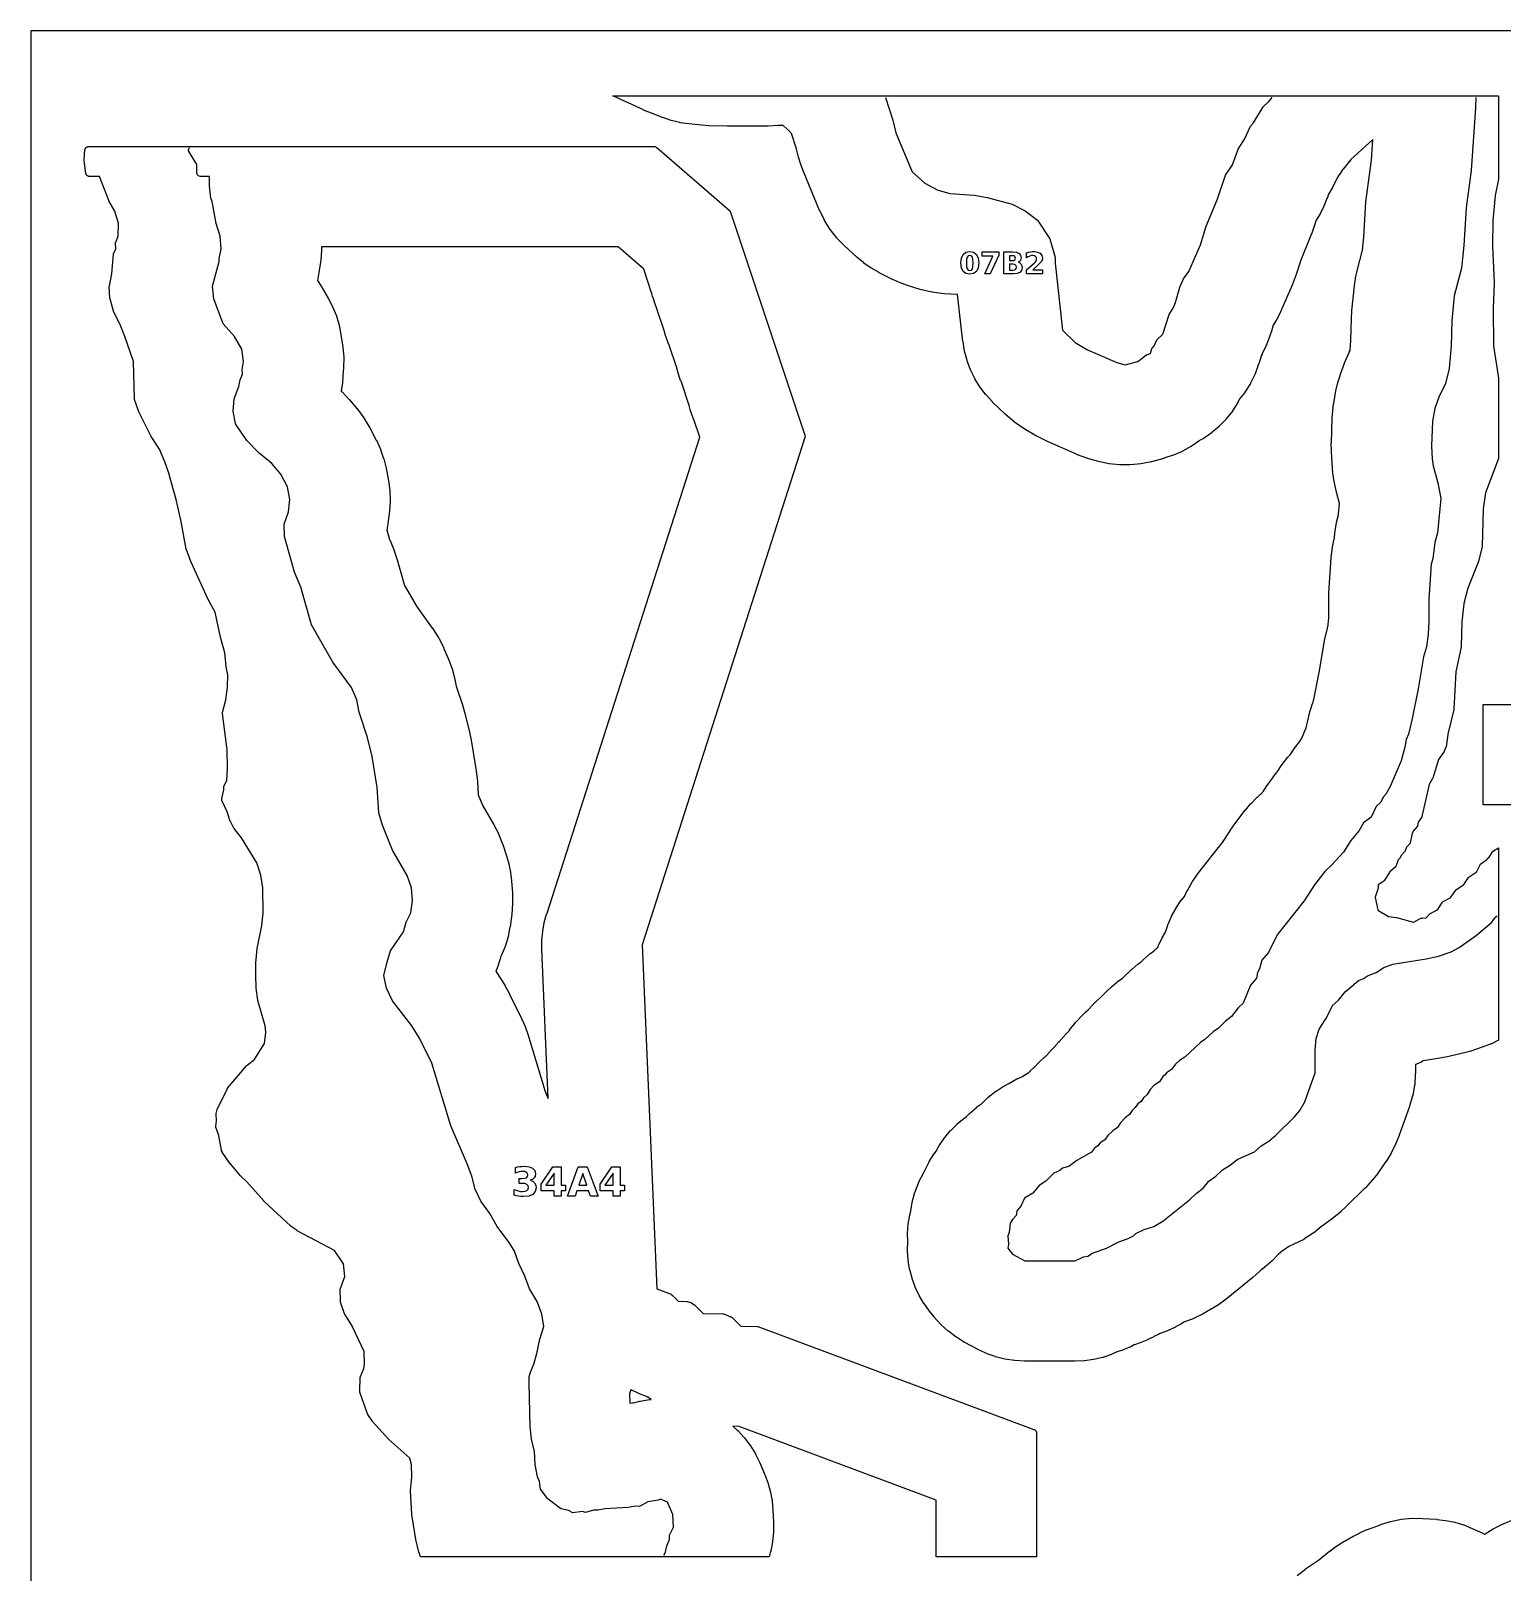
# Model space of a CAD drawing. Header units: millimetres. Extents: x 0 to 841, y 0 to 594.
# Drawn here: x 0 to 293.4, y 286.5 to 594 of the extents above; entities that cross this region are included whole.
import ezdxf

# ---------------------------------------------------------------- set-up
doc = ezdxf.new("R2010")
doc.units = ezdxf.units.MM
for name, color, linetype in [('CUT', 1, 'Continuous'), ('ENGRAVE', 5, 'Continuous'), ('SHEET_EDGE_DO_NOT_CUT', 8, 'Continuous')]:
    doc.layers.add(name, color=color, linetype=linetype)

msp = doc.modelspace()

# ---------------------------------------------------------------- linework, layer by layer
at = {"layer": 'CUT'}
for points in [[(292.02, 561.14), (292.02, 561.11), (291.58, 556.17), (291.58, 556.15), (291.49, 551.14), (291.49, 551.13), (291.81, 543.7), (291.81, 543.66), (291.63, 538.65), (291.63, 538.63), (291.71, 531.19), (291.71, 531.16), (292.69, 524.74), (292.69, 508.7), (290.06, 501.86), (290.06, 501.85), (290.06, 501.83), (289.63, 498.64), (289.63, 498.61), (289.44, 491.21), (289.44, 491.15), (289.42, 491.09), (288.68, 488.21), (288.66, 488.15), (286.57, 482.83), (286.56, 482.8), (285.77, 479.76), (285.76, 479.72), (285.36, 476.14), (285.36, 476.12), (285.23, 471.2), (285.23, 471.15), (285.22, 471.1), (284.15, 466.16), (284.15, 466.15), (284.15, 466.14), (283.77, 458.7), (283.77, 458.65), (283.76, 458.6), (282.56, 453.68), (282.55, 453.66), (282.21, 451.21), (282.2, 451.15), (282.18, 451.09), (281.8, 450.14), (281.79, 450.1), (281.77, 450.06), (281.74, 450.03), (280.73, 448.64), (280.72, 448.63), (280.72, 448.62), (279.55, 444.92), (279.53, 444.87), (279.51, 444.83), (278.88, 443.66), (278.88, 443.65), (278.88, 443.64), (277.42, 437.25), (277.4, 437.19), (277.38, 437.15), (277.36, 437.1), (277.33, 437.05), (276.65, 436.16), (276.64, 436.15), (276.64, 436.14), (276.54, 435.51), (276.53, 435.46), (276.52, 435.42), (276.5, 435.37), (276.48, 435.33), (276.46, 435.29), (276.43, 435.26), (275.76, 434.48), (275.76, 434.47), (275.75, 434.46), (275.38, 433.67), (275.37, 433.66), (275.37, 433.65), (275.05, 432.01), (275.04, 431.96), (275.03, 431.91), (275.01, 431.87), (274.99, 431.83), (274.96, 431.79), (274.93, 431.76), (274.36, 431.16), (274.35, 431.15), (274.35, 431.14), (274.08, 430.45), (274.06, 430.4), (274.04, 430.36), (274.01, 430.32), (273.98, 430.28), (273.27, 429.53), (273.26, 429.52), (273.25, 429.51), (273.04, 429.06), (273.02, 429.01), (272.99, 428.97), (272.96, 428.92), (272.92, 428.89), (272.65, 428.66), (272.64, 428.65), (272.64, 428.64), (272.18, 427.29), (272.16, 427.24), (272.13, 427.2), (272.1, 427.15), (272.07, 427.11), (272.03, 427.08), (270.96, 426.16), (270.95, 426.15), (270.94, 426.14), (269.96, 424.55), (269.93, 424.51), (269.89, 424.46), (269.85, 424.43), (269.81, 424.4), (268.7, 423.66), (268.69, 423.65), (268.69, 423.64), (268.71, 423.15), (268.71, 423.1), (268.71, 423.05), (268.7, 423), (268.68, 422.96), (268.05, 421.16), (268.04, 421.15), (268.05, 421.14), (268.62, 418.65), (268.62, 418.64), (268.63, 418.63), (270.75, 417.36), (270.76, 417.36), (270.77, 417.36), (272.28, 417.13), (272.34, 417.12), (275.75, 416.19), (275.76, 416.18), (275.77, 416.19), (277.21, 416.97), (277.25, 416.99), (277.3, 417.01), (277.34, 417.02), (277.39, 417.03), (277.43, 417.03), (278.24, 417.06), (278.26, 417.06), (278.27, 417.07), (278.94, 417.83), (278.98, 417.86), (279.01, 417.89), (279.05, 417.92), (279.09, 417.94), (280.46, 418.64), (280.47, 418.65), (280.48, 418.66), (281.49, 420.18), (281.52, 420.22), (281.56, 420.26), (281.59, 420.29), (281.63, 420.32), (281.67, 420.35), (283.15, 421.14), (283.16, 421.15), (283.17, 421.16), (284.16, 422.61), (284.19, 422.65), (284.22, 422.68), (284.26, 422.72), (284.3, 422.74), (285.75, 423.7), (285.76, 423.7), (285.76, 423.71), (286.67, 425.09), (286.7, 425.13), (286.73, 425.17), (286.77, 425.2), (286.81, 425.23), (288.25, 426.2), (288.26, 426.2), (288.26, 426.21), (289.01, 427.67), (289.03, 427.72), (289.06, 427.76), (289.1, 427.79), (289.13, 427.83), (289.17, 427.86), (290.3, 428.64), (290.31, 428.65), (290.31, 428.66), (290.41, 428.8), (290.44, 428.84), (290.47, 428.88), (290.51, 428.91), (290.56, 428.94), (290.75, 429.06), (290.76, 429.06), (290.76, 429.07), (291.45, 430.23), (291.47, 430.27), (291.51, 430.31), (291.54, 430.34), (291.58, 430.37), (291.62, 430.4), (292.69, 431.03), (292.69, 392.65), (291.28, 391.95), (291.24, 391.93), (289.45, 391.26), (289.43, 391.25), (286.94, 390.44), (286.92, 390.43), (285.3, 389.98), (285.28, 389.98), (282.8, 389.4), (282.78, 389.39), (281.39, 389.12), (281.37, 389.12), (277.7, 388.53), (277.68, 388.53), (277.67, 388.53), (277.34, 388.33), (277.3, 388.31), (276.12, 387.79), (276.11, 387.78), (276.11, 387.77), (276.1, 385.99), (276.09, 385.96), (275.96, 383.79), (275.95, 383.74), (275.57, 381.61), (275.56, 381.56), (274.95, 379.47), (274.94, 379.45), (272.89, 373.69), (272.89, 373.66), (272.16, 371.9), (272.14, 371.86), (271.25, 370.17), (271.24, 370.15), (270.25, 368.49), (270.23, 368.45), (268.62, 366.13), (268.6, 366.1), (267.58, 364.84), (267.56, 364.81), (266.06, 363.16), (266.04, 363.14), (262.33, 359.47), (262.31, 359.46), (261.23, 358.47), (261.22, 358.45), (259.85, 357.3), (259.83, 357.27), (257.51, 355.58), (257.48, 355.56), (257.46, 355.54), (255.78, 354.18), (255.73, 354.14), (253.89, 352.96), (253.84, 352.94), (251.87, 351.96), (251.84, 351.95), (251.02, 351.6), (251.01, 351.6), (251, 351.59), (250.89, 351.51), (250.86, 351.49), (249.72, 350.73), (249.69, 350.71), (248.71, 349.9), (248.69, 349.88), (247.53, 348.64), (247.49, 348.6), (245.66, 347.07), (245.64, 347.05), (245.37, 346.86), (245.35, 346.84), (245.03, 346.53), (245.02, 346.51), (243.68, 345.32), (243.66, 345.31), (238.4, 341.03), (238.38, 341.01), (237.06, 340.03), (237.03, 340.01), (235.63, 339.14), (235.61, 339.13), (233.78, 338.09), (233.76, 338.08), (231.84, 337.13), (231.79, 337.11), (230.09, 336.48), (230.08, 336.48), (230.07, 336.47), (229.36, 336.03), (229.34, 336.02), (228.29, 335.46), (228.27, 335.45), (226.7, 334.69), (226.66, 334.68), (225.02, 334.06), (225, 334.05), (224.83, 334), (224.82, 334), (224.81, 333.99), (223.95, 333.53), (223.93, 333.52), (222.62, 332.88), (222.58, 332.86), (221.22, 332.32), (221.21, 332.31), (220.07, 331.9), (220.06, 331.9), (220.05, 331.9), (219.33, 331.51), (219.29, 331.49), (217.54, 330.76), (217.49, 330.75), (216.66, 330.49), (216.63, 330.48), (215.56, 330.01), (215.51, 329.99), (213.78, 329.4), (213.74, 329.39), (211.96, 328.97), (211.91, 328.96), (210.1, 328.71), (210.06, 328.71), (208.22, 328.63), (208.2, 328.63), (198.17, 328.65), (198.14, 328.65), (196.21, 328.75), (196.16, 328.76), (194.25, 329.04), (194.21, 329.05), (192.34, 329.53), (192.29, 329.54), (190.48, 330.2), (190.44, 330.22), (188.69, 331.06), (188.67, 331.07), (186.24, 332.38), (186.22, 332.39), (184.56, 333.41), (184.51, 333.44), (182.97, 334.6), (182.93, 334.63), (181.5, 335.95), (181.47, 335.98), (180.17, 337.44), (180.16, 337.46), (179.23, 338.62), (179.21, 338.63), (178.14, 340.11), (178.11, 340.15), (177.18, 341.71), (177.16, 341.75), (176.38, 343.39), (176.36, 343.44), (175.74, 345.14), (175.72, 345.19), (175.26, 346.95), (175.25, 346.99), (174.96, 348.78), (174.95, 348.83), (174.82, 350.64), (174.82, 350.69), (174.86, 352.51), (174.86, 352.55), (174.87, 352.61), (174.87, 352.65), (174.84, 354.08), (174.84, 354.13), (174.97, 355.94), (174.97, 355.98), (175.26, 357.77), (175.27, 357.82), (175.47, 358.55), (175.47, 358.58), (175.74, 360.3), (175.76, 360.36), (176.3, 362.37), (176.32, 362.42), (177.07, 364.36), (177.09, 364.41), (178.06, 366.27), (178.07, 366.29), (178.23, 366.56), (178.24, 366.57), (178.24, 366.58), (178.24, 366.59), (178.26, 366.64), (179.14, 368.4), (179.16, 368.45), (180.21, 370.11), (180.24, 370.15), (180.53, 370.53), (180.53, 370.53), (180.54, 370.54), (181.16, 371.66), (181.19, 371.7), (182.21, 373.19), (182.24, 373.23), (183.4, 374.62), (183.43, 374.65), (184.71, 375.93), (184.74, 375.96), (186.13, 377.12), (186.17, 377.14), (186.58, 377.42), (186.59, 377.43), (186.6, 377.44), (187.06, 377.94), (187.1, 377.98), (188.62, 379.31), (188.66, 379.34), (189.46, 379.92), (189.47, 379.92), (189.48, 379.93), (189.48, 379.93), (190.89, 381.27), (190.92, 381.3), (192.43, 382.48), (192.47, 382.51), (194.09, 383.54), (194.14, 383.56), (195.02, 384), (195.03, 384.01), (196.64, 384.93), (196.69, 384.95), (197.78, 385.45), (197.79, 385.45), (197.8, 385.46), (198.58, 385.97), (198.6, 385.98), (198.87, 386.14), (198.88, 386.15), (198.89, 386.15), (199.33, 386.55), (199.36, 386.57), (199.36, 386.57), (199.38, 386.59), (199.98, 387.12), (199.99, 387.13), (201.14, 388.33), (201.16, 388.35), (202.16, 389.28), (202.18, 389.29), (202.38, 389.46), (202.4, 389.48), (203.31, 390.5), (203.33, 390.52), (204.42, 391.62), (204.43, 391.64), (205.02, 392.32), (205.05, 392.36), (205.16, 392.46), (205.16, 392.46), (205.17, 392.47), (205.26, 392.6), (205.29, 392.63), (206.43, 393.9), (206.46, 393.93), (206.76, 394.22), (206.78, 394.24), (207.04, 394.54), (207.05, 394.56), (207.24, 394.84), (207.27, 394.88), (208.4, 396.25), (208.42, 396.27), (209.09, 397.02), (209.11, 397.04), (210.29, 398.24), (210.32, 398.27), (210.88, 398.75), (210.9, 398.77), (211.6, 399.51), (211.61, 399.51), (212.25, 400.23), (212.29, 400.26), (213.66, 401.51), (213.67, 401.52), (214.62, 402.49), (214.64, 402.51), (215.46, 403.27), (215.47, 403.28), (216.98, 404.55), (217.02, 404.58), (217.71, 405.05), (217.72, 405.06), (217.73, 405.07), (219.52, 406.75), (219.53, 406.76), (220.82, 407.88), (220.86, 407.91), (221.38, 408.28), (221.41, 408.31), (221.86, 408.75), (221.88, 408.76), (223.22, 409.94), (223.25, 409.97), (224, 410.52), (224.01, 410.52), (224.02, 410.53), (224.17, 410.68), (224.19, 410.7), (224.7, 411.15), (224.71, 411.16), (224.71, 411.17), (224.79, 411.36), (224.8, 411.39), (225.6, 413.06), (225.62, 413.1), (226.28, 414.2), (226.28, 414.21), (226.29, 414.22), (226.74, 415.63), (226.76, 415.67), (227.48, 417.35), (227.5, 417.4), (228.37, 419.01), (228.4, 419.05), (229.42, 420.57), (229.45, 420.6), (230.03, 421.32), (230.04, 421.33), (230.05, 421.34), (230.62, 422.5), (230.63, 422.52), (231.63, 424.3), (231.66, 424.35), (232.84, 426.02), (232.86, 426.04), (237.6, 432.06), (237.62, 432.08), (239.14, 434.45), (239.16, 434.47), (240.11, 435.83), (240.13, 435.85), (242.19, 438.53), (242.21, 438.55), (243.32, 439.87), (243.35, 439.9), (244.58, 441.12), (244.6, 441.14), (245.24, 441.72), (245.25, 441.74), (245.79, 442.33), (245.8, 442.33), (245.8, 442.34), (246.34, 443.2), (246.36, 443.22), (247.79, 445.2), (247.81, 445.23), (248.42, 445.97), (248.43, 445.97), (248.43, 445.98), (248.47, 446.05), (248.48, 446.07), (249.49, 447.62), (249.51, 447.66), (250.65, 449.1), (250.68, 449.13), (251.13, 449.59), (251.13, 449.6), (251.14, 449.61), (252.21, 451.21), (252.24, 451.25), (253, 452.16), (253.02, 452.19), (253.39, 452.77), (253.4, 452.78), (253.4, 452.79), (254.3, 454.96), (254.31, 454.99), (254.47, 455.54), (254.47, 455.56), (254.56, 456.07), (254.57, 456.1), (255.03, 458.13), (255.05, 458.18), (255.61, 459.8), (255.62, 459.82), (255.9, 460.95), (255.91, 460.96), (256.99, 466.35), (256.99, 466.35), (257.98, 472.38), (257.99, 472.41), (258.56, 474.88), (258.57, 474.91), (258.67, 475.28), (258.68, 475.29), (258.68, 475.3), (258.71, 475.56), (258.71, 475.58), (258.81, 476.89), (258.81, 476.91), (258.81, 480.63), (258.81, 480.65), (258.86, 481.9), (258.86, 481.92), (259.31, 488.9), (259.31, 488.93), (259.55, 490.93), (259.56, 490.99), (259.87, 492.39), (259.88, 492.42), (260.1, 494.31), (260.11, 494.33), (260.36, 495.89), (260.37, 495.93), (260.74, 497.47), (260.75, 497.49), (260.78, 497.59), (260.78, 497.61), (260.78, 497.62), (260.98, 499.7), (260.98, 499.71), (260.97, 499.72), (260.36, 501.96), (260.36, 501.99), (259.85, 504.42), (259.85, 504.45), (259.66, 505.82), (259.65, 505.84), (259.48, 507.65), (259.48, 507.67), (259.36, 510.18), (259.36, 510.2), (259.34, 511.81), (259.35, 511.83), (259.51, 516.76), (259.51, 516.79), (259.8, 519.61), (259.81, 519.64), (260.26, 522.16), (260.26, 522.18), (260.63, 523.82), (260.64, 523.86), (261.14, 525.47), (261.15, 525.49), (261.96, 527.72), (261.97, 527.75), (262.87, 529.86), (262.89, 529.88), (263.07, 530.25), (263.08, 530.26), (263.08, 530.28), (263.25, 532.25), (263.25, 532.27), (263.34, 536.55), (263.34, 536.57), (263.44, 538.18), (263.44, 538.2), (263.95, 543.15), (263.95, 543.17), (264.15, 544.63), (264.16, 544.66), (264.47, 546.1), (264.47, 546.12), (265.53, 550.24), (265.54, 550.27), (265.81, 552.83), (265.81, 552.84), (266.24, 559.88), (266.25, 559.9), (266.39, 561.35), (266.39, 561.37), (267.32, 568.2), (267.32, 568.21), (267.6, 572.3), (267.6, 572.31), (267.59, 572.3), (263.19, 568.24), (263.18, 568.24), (263.18, 568.23), (263.01, 568), (262.99, 567.98), (261.68, 566.4), (261.64, 566.36), (261.48, 566.2), (261.47, 566.2), (261.47, 566.19), (261.01, 565.42), (261, 565.4), (260.53, 564.67), (260.51, 564.64), (260.2, 563.98), (260.2, 563.97), (259.53, 562.66), (259.52, 562.63), (258.8, 561.45), (258.8, 561.44), (258.79, 561.43), (258.48, 560.55), (258.47, 560.53), (257.86, 559.03), (257.85, 558.99), (257.12, 557.55), (257.1, 557.52), (256.33, 556.26), (256.33, 556.25), (256.32, 556.24), (255.5, 553.83), (255.49, 553.82), (255.07, 552.71), (255.07, 552.69), (253.24, 548.26), (253.23, 548.24), (252.35, 545.4), (252.34, 545.37), (251.55, 543.27), (251.54, 543.25), (249.21, 537.96), (249.2, 537.94), (248.31, 536.18), (248.29, 536.13), (247.76, 535.3), (247.75, 535.29), (247.75, 535.28), (247.48, 534.34), (247.47, 534.32), (246.83, 532.43), (246.82, 532.4), (246.35, 531.24), (246.34, 531.22), (245.58, 529.55), (245.56, 529.5), (245.36, 529.16), (245.36, 529.15), (245.35, 529.13), (244.86, 527.55), (244.85, 527.53), (244.14, 525.6), (244.12, 525.55), (243.21, 523.71), (243.19, 523.66), (242.09, 521.93), (242.06, 521.89), (241.1, 520.67), (241.09, 520.66), (241.09, 520.65), (240.71, 519.9), (240.69, 519.85), (239.63, 518.18), (239.6, 518.14), (238.39, 516.58), (238.35, 516.54), (236.98, 515.11), (236.95, 515.08), (235.44, 513.8), (235.4, 513.77), (233.77, 512.64), (233.73, 512.62), (232.95, 512.19), (232.92, 512.17), (231.38, 511.1), (231.34, 511.08), (229.66, 510.14), (229.61, 510.11), (227.85, 509.34), (227.8, 509.33), (225.95, 508.73), (225.93, 508.72), (223.46, 508.06), (223.43, 508.05), (221.38, 507.62), (221.33, 507.61), (219.26, 507.4), (219.21, 507.4), (217.13, 507.41), (217.08, 507.41), (215.02, 507.64), (214.96, 507.65), (212.92, 508.1), (212.9, 508.11), (211.21, 508.57), (211.18, 508.58), (208.54, 509.52), (208.51, 509.53), (202.73, 512.06), (202.71, 512.07), (200.58, 513.16), (200.56, 513.17), (198.1, 514.62), (198.08, 514.64), (196.13, 515.95), (196.08, 515.99), (194.31, 517.52), (194.28, 517.54), (191.8, 519.96), (191.79, 519.98), (190.48, 521.39), (190.45, 521.42), (189.29, 522.94), (189.26, 522.98), (188.26, 524.6), (188.24, 524.65), (187.4, 526.36), (187.38, 526.4), (186.71, 528.19), (186.7, 528.24), (186.21, 530.08), (186.2, 530.13), (185.89, 532.02), (185.88, 532.04), (184.82, 541.4), (184.82, 541.41), (184.81, 541.41), (182.13, 541.56), (182.1, 541.57), (179.73, 541.85), (179.67, 541.86), (177.35, 542.43), (177.32, 542.43), (174.84, 543.2), (174.82, 543.21), (173.25, 543.77), (173.21, 543.79), (171.69, 544.48), (171.67, 544.49), (169.19, 545.76), (169.17, 545.77), (167.63, 546.64), (167.59, 546.67), (166.14, 547.67), (166.11, 547.7), (164.75, 548.83), (164.73, 548.85), (162.25, 551.12), (162.23, 551.14), (160.75, 552.66), (160.71, 552.7), (159.41, 554.35), (159.38, 554.4), (158.26, 556.19), (158.24, 556.23), (157.31, 558.14), (157.3, 558.17), (154.06, 565.92), (154.05, 565.94), (153.53, 567.32), (153.52, 567.36), (153.11, 568.78), (153.1, 568.8), (152.63, 570.67), (152.63, 570.69), (151.78, 573.32), (151.78, 573.33), (151.77, 573.34), (151.68, 573.5), (151.68, 573.51), (151.67, 573.52), (151.31, 573.94), (151.29, 573.96), (150.11, 575.07), (150.1, 575.08), (150.09, 575.08), (150.02, 575.11), (150.01, 575.12), (149.99, 575.12), (149.15, 575.14), (149.12, 575.14), (148.97, 575.12), (148.95, 575.12), (147.05, 575.01), (147.03, 575.01), (139.62, 574.95), (139.61, 574.95), (138.85, 574.96), (138.84, 574.96), (135.17, 575.07), (135.16, 575.07), (133.74, 575.16), (133.72, 575.17), (131.23, 575.42), (131.21, 575.42), (129.46, 575.68), (129.42, 575.69), (127.71, 576.1), (127.67, 576.12), (126, 576.68), (125.97, 576.69), (123.24, 577.76), (123.23, 577.76), (122.19, 578.2), (122.18, 578.21), (116.05, 581.02), (292.69, 581.02), (292.69, 564.44), (292.02, 561.14)], [(77.42, 290.48), (77.4, 290.53), (76.79, 293.05), (76.79, 293.09), (76, 298.05), (75.99, 298.1), (75.73, 302.79), (75.73, 302.86), (75.95, 305.51), (75.96, 305.54), (75.93, 308.01), (75.93, 308.02), (75.93, 308.04), (75.57, 309.28), (75.57, 309.29), (75.56, 309.3), (71.42, 313), (71.38, 313.03), (68.09, 316.68), (68.07, 316.71), (68.04, 316.74), (67.21, 318.02), (67.18, 318.07), (67.16, 318.13), (65.64, 322.47), (65.63, 322.51), (65.62, 322.56), (65.61, 322.6), (65.61, 322.65), (65.68, 325.37), (65.68, 325.42), (65.69, 325.47), (65.71, 325.51), (65.72, 325.56), (66.42, 327.17), (66.42, 327.18), (66.43, 327.19), (66.54, 328.02), (66.54, 328.03), (66.54, 328.04), (66.5, 330.53), (66.5, 330.54), (66.49, 330.55), (64.16, 335.51), (64.14, 335.53), (62.61, 338), (62.59, 338.05), (62.56, 338.1), (61.76, 340.43), (61.75, 340.48), (61.74, 340.53), (61.73, 340.58), (61.71, 342.95), (61.71, 342.99), (61.71, 343.04), (61.72, 343.08), (61.74, 343.13), (62.63, 345.53), (62.63, 345.54), (62.63, 345.55), (62.35, 348.03), (62.34, 348.04), (62.34, 348.05), (60.57, 350.72), (60.56, 350.73), (60.55, 350.73), (53.13, 354.64), (53.08, 354.67), (51.89, 355.49), (51.86, 355.51), (51.84, 355.54), (46.47, 360.55), (46.44, 360.59), (43.08, 364.39), (43.07, 364.41), (41.86, 365.56), (41.82, 365.6), (39.81, 368), (39.78, 368.03), (38.18, 370.35), (38.15, 370.39), (38.13, 370.44), (38.05, 370.63), (38.04, 370.68), (38.02, 370.73), (37.46, 373.61), (37.46, 373.64), (36.91, 375.33), (36.9, 375.38), (36.89, 375.44), (36.89, 375.49), (36.89, 375.54), (37.01, 376.58), (37.02, 376.59), (37.02, 376.6), (36.94, 377.93), (36.94, 377.98), (36.95, 378.03), (36.96, 378.07), (37.13, 378.81), (37.15, 378.86), (37.17, 378.91), (39.19, 382.98), (39.22, 383.04), (39.25, 383.08), (43.03, 387.58), (43.07, 387.61), (43.11, 387.65), (44.68, 388.91), (44.69, 388.91), (44.7, 388.92), (46.58, 392.01), (46.59, 392.02), (46.59, 392.03), (46.87, 394.23), (46.87, 394.24), (46.87, 394.25), (46.71, 395.52), (46.71, 395.53), (46.7, 395.54), (45.29, 400.56), (45.27, 400.63), (44.94, 403.06), (44.94, 403.11), (44.88, 405.54), (44.88, 405.56), (44.88, 408.05), (44.88, 408.09), (45.11, 410.91), (45.12, 410.98), (46.06, 415.51), (46.06, 415.53), (46.3, 418.01), (46.3, 418.04), (46.28, 423.05), (46.28, 423.06), (46.28, 423.07), (45.86, 425.55), (45.85, 425.58), (45.09, 428.03), (45.09, 428.04), (45.08, 428.05), (42.03, 433.01), (42.02, 433.03), (40.56, 434.86), (40.53, 434.9), (40.51, 434.94), (39.81, 436.28), (39.79, 436.32), (39.77, 436.37), (39.25, 438.02), (39.24, 438.06), (38.14, 440.34), (38.12, 440.39), (38.11, 440.44), (38.1, 440.49), (38.09, 440.55), (38.09, 440.74), (38.09, 440.8), (38.1, 440.86), (38.51, 442.58), (38.51, 442.59), (38.51, 442.6), (38.48, 443.01), (38.47, 443.07), (38.48, 443.12), (38.49, 443.17), (38.5, 443.22), (38.52, 443.26), (39.07, 444.52), (39.08, 444.53), (39.08, 444.54), (39.24, 446.87), (39.24, 446.89), (39.17, 450.55), (39.17, 450.58), (38.21, 457.86), (38.2, 457.91), (38.2, 457.96), (38.21, 458.01), (38.22, 458.06), (38.91, 460.53), (38.91, 460.54), (38.91, 460.55), (39.2, 463.05), (39.21, 463.07), (39.28, 465.53), (39.28, 465.54), (39.28, 465.56), (38.97, 467.15), (38.96, 467.2), (38.7, 469.9), (38.7, 469.91), (38.7, 469.92), (37.84, 473.05), (37.83, 473.08), (36.77, 478.03), (36.77, 478.04), (36.77, 478.05), (35.39, 480.55), (35.37, 480.58), (31.98, 488.01), (31.97, 488.04), (31.02, 490.5), (31.01, 490.54), (31, 490.59), (29.98, 496.11), (29.98, 496.12), (28.95, 500.53), (28.95, 500.54), (27.56, 505.52), (27.56, 505.54), (26.69, 508.03), (26.69, 508.04), (25.69, 510.53), (25.69, 510.54), (25.68, 510.55), (24, 513.06), (23.97, 513.11), (21.54, 517.97), (21.52, 518.03), (20.67, 520.43), (20.65, 520.48), (20.64, 520.53), (20.64, 520.58), (20.47, 528.03), (20.47, 528.04), (20.46, 528.05), (18.76, 533.04), (18.76, 533.06), (17.75, 535.55), (17.74, 535.57), (16.5, 538), (16.48, 538.04), (16.46, 538.09), (15.79, 540.57), (15.77, 540.62), (15.77, 540.68), (15.65, 542.98), (15.65, 543.04), (15.66, 543.1), (16.13, 545.55), (16.13, 545.57), (16.49, 549.46), (16.5, 549.51), (16.51, 549.56), (16.53, 549.62), (16.93, 550.53), (16.93, 550.54), (16.93, 550.55), (16.9, 551.62), (16.9, 551.68), (16.9, 551.73), (16.91, 551.78), (16.93, 551.82), (17.4, 553.03), (17.41, 553.04), (17.41, 553.06), (17.51, 555.53), (17.51, 555.54), (17.51, 555.56), (16.75, 558.03), (16.74, 558.04), (16.73, 558.05), (15.58, 560.06), (15.57, 560.1), (15.55, 560.13), (13.7, 564.93), (13.7, 564.94), (13.69, 564.94), (11.65, 564.95), (11.59, 564.96), (11.54, 564.97), (11.49, 564.98), (11.44, 565), (11.33, 565.05), (11.29, 565.07), (11.25, 565.1), (11.21, 565.13), (11.17, 565.16), (11.14, 565.2), (11.08, 565.27), (11.05, 565.32), (11.03, 565.36), (11.01, 565.41), (10.99, 565.46), (10.98, 565.52), (10.63, 568.15), (10.63, 568.21), (10.63, 568.26), (10.78, 570.23), (10.78, 570.28), (10.79, 570.32), (10.8, 570.36), (10.82, 570.4), (10.88, 570.54), (10.91, 570.59), (10.93, 570.63), (10.96, 570.67), (11, 570.7), (11.04, 570.74), (11.14, 570.81), (11.18, 570.84), (11.22, 570.86), (11.26, 570.88), (11.3, 570.89), (11.34, 570.91), (11.47, 570.93), (11.52, 570.94), (11.57, 570.94), (124.27, 570.94), (124.32, 570.94), (124.37, 570.93), (124.42, 570.91), (124.46, 570.9), (124.71, 570.79), (124.76, 570.77), (124.8, 570.74), (124.84, 570.71), (139.26, 558.21), (139.3, 558.17), (139.33, 558.13), (139.44, 557.99), (139.47, 557.94), (139.49, 557.89), (139.51, 557.84), (154.35, 513.32), (154.37, 513.27), (154.37, 513.22), (154.39, 513.07), (154.39, 513.02), (154.39, 512.96), (154.38, 512.91), (154.37, 512.86), (121.91, 411.71), (121.91, 411.7), (121.91, 411.69), (124.83, 343.05), (124.83, 343.04), (124.84, 343.04), (127.66, 341.97), (127.71, 341.95), (127.75, 341.92), (127.79, 341.89), (127.83, 341.86), (129.11, 340.61), (129.11, 340.6), (129.13, 340.6), (130.8, 340.56), (130.85, 340.56), (130.89, 340.55), (130.94, 340.54), (131.63, 340.32), (131.68, 340.31), (131.73, 340.28), (131.77, 340.25), (132.27, 339.9), (132.3, 339.87), (132.33, 339.85), (134.09, 338.13), (134.09, 338.12), (134.11, 338.12), (138.16, 338.05), (138.2, 338.04), (138.24, 338.04), (138.29, 338.03), (138.33, 338.01), (139.61, 337.51), (139.65, 337.49), (139.7, 337.46), (139.74, 337.43), (139.78, 337.4), (141.58, 335.64), (141.59, 335.63), (141.6, 335.63), (144.81, 335.57), (144.87, 335.56), (144.93, 335.55), (144.98, 335.54), (200.02, 315.03), (200.05, 315.02), (200.09, 315), (200.13, 314.98), (200.29, 314.86), (200.32, 314.84), (200.36, 314.8), (200.39, 314.77), (200.42, 314.73), (200.44, 314.7), (200.47, 314.65), (200.49, 314.6), (200.51, 314.55), (200.52, 314.5), (200.53, 314.45), (200.53, 314.4), (200.53, 289.62), (180.56, 289.62), (180.56, 300.93), (180.56, 300.94), (180.55, 300.94), (141.23, 315.59), (141.22, 315.59), (141.2, 315.6), (140.01, 315.67), (140, 315.67), (140.01, 315.66), (140.94, 314.84), (140.97, 314.8), (142.28, 313.39), (142.31, 313.35), (143.47, 311.82), (143.5, 311.78), (144.5, 310.14), (144.52, 310.1), (145.36, 308.35), (145.37, 308.33), (146.42, 305.85), (146.43, 305.83), (147.04, 304.21), (147.05, 304.16), (147.51, 302.5), (147.52, 302.46), (147.83, 300.76), (147.83, 300.72), (147.99, 298.99), (147.99, 298.97), (148.11, 296.49), (148.11, 296.47), (148.1, 294.57), (148.1, 294.52), (147.92, 292.65), (147.91, 292.6), (147.55, 290.75), (147.53, 290.7), (147.21, 289.62), (77.72, 289.62), (77.42, 290.48)], [(103.19, 381.01), (101.92, 410.84), (101.92, 410.86), (101.93, 412.59), (101.93, 412.64), (102.08, 414.35), (102.09, 414.39), (102.39, 416.09), (102.4, 416.13), (102.86, 417.8), (102.87, 417.82), (133.39, 512.94), (133.39, 512.95), (133.39, 512.96), (132.3, 516.24), (132.29, 516.26), (132.09, 516.71), (132.07, 516.76), (131.5, 518.42), (131.49, 518.46), (131.29, 519.25), (131.29, 519.27), (129.8, 523.75), (129.79, 523.78), (129.59, 524.23), (129.57, 524.27), (129, 525.92), (128.99, 525.96), (128.8, 526.74), (128.79, 526.76), (127.29, 531.27), (127.28, 531.29), (127.08, 531.74), (127.07, 531.78), (126.51, 533.42), (126.49, 533.46), (126.31, 534.23), (126.3, 534.25), (124.79, 538.77), (124.78, 538.8), (124.58, 539.25), (124.57, 539.29), (124.01, 540.92), (124, 540.96), (123.81, 541.72), (123.8, 541.74), (122.23, 546.46), (122.23, 546.47), (122.21, 546.51), (122.2, 546.52), (122.2, 546.53), (117.12, 550.93), (117.11, 550.94), (117.1, 550.94), (57.96, 550.94), (57.95, 550.94), (57.95, 550.93), (57.97, 550.27), (57.97, 550.22), (57.84, 548.25), (57.84, 548.2), (57.51, 546.25), (57.5, 546.23), (57.42, 545.82), (57.41, 545.8), (57.26, 544.63), (57.26, 544.59), (57.17, 544.2), (57.17, 544.19), (57.18, 544.18), (57.89, 543.08), (57.9, 543.06), (59.35, 540.56), (59.36, 540.54), (60.22, 538.88), (60.24, 538.84), (60.93, 537.12), (60.95, 537.07), (61.47, 535.29), (61.49, 535.25), (61.84, 533.41), (61.85, 533.39), (62.2, 530.93), (62.21, 530.9), (62.39, 528.9), (62.39, 528.84), (62.37, 526.84), (62.37, 526.79), (62.19, 525.21), (62.19, 525.18), (62.19, 524.93), (62.19, 524.89), (62.06, 523.12), (62.05, 523.07), (61.9, 522.17), (61.9, 522.16), (61.91, 522.15), (62.05, 522.02), (62.09, 521.98), (63.51, 520.44), (63.53, 520.42), (65.31, 518.26), (65.32, 518.24), (66.52, 516.62), (66.55, 516.57), (67.58, 514.84), (67.59, 514.81), (68.89, 512.34), (68.9, 512.32), (69.71, 510.56), (69.73, 510.51), (70.36, 508.7), (70.38, 508.65), (70.83, 506.77), (70.83, 506.75), (71.3, 504.27), (71.31, 504.25), (71.58, 502.28), (71.58, 502.23), (71.65, 500.25), (71.65, 500.2), (71.52, 498.21), (71.51, 498.19), (71.22, 495.72), (71.22, 495.69), (71.01, 494.48), (71, 494.47), (71.01, 494.45), (71.55, 492.53), (71.56, 492.5), (72.36, 490.53), (72.37, 490.5), (73.05, 488.5), (73.06, 488.48), (74.51, 483.37), (74.52, 483.36), (74.52, 483.35), (77.01, 479.03), (77.03, 479.01), (80.05, 474.88), (80.07, 474.86), (81.32, 472.94), (81.34, 472.89), (82.36, 470.83), (82.37, 470.81), (83.41, 468.35), (83.41, 468.33), (84.07, 466.54), (84.08, 466.5), (84.56, 464.66), (84.56, 464.64), (84.85, 463.29), (84.85, 463.26), (86.15, 459.34), (86.16, 459.32), (86.63, 457.64), (86.63, 457.62), (87.53, 453.81), (87.53, 453.79), (87.79, 452.53), (87.79, 452.52), (88.82, 446.37), (88.82, 446.35), (89.05, 444.31), (89.05, 444.29), (89.22, 441.66), (89.22, 441.64), (89.22, 441.63), (90.11, 439.4), (90.12, 439.39), (90.12, 439.38), (92.28, 435.74), (92.29, 435.72), (93.24, 433.9), (93.26, 433.85), (94.02, 431.95), (94.03, 431.92), (94.86, 429.44), (94.87, 429.42), (95.34, 427.83), (95.35, 427.79), (95.67, 426.17), (95.68, 426.12), (95.87, 424.47), (95.87, 424.45), (96.04, 421.98), (96.04, 421.95), (96.08, 419.9), (96.08, 419.84), (95.9, 417.8), (95.9, 417.77), (95.56, 415.3), (95.55, 415.27), (95.18, 413.32), (95.17, 413.27), (94.6, 411.37), (94.58, 411.32), (93.82, 409.48), (93.81, 409.46), (93.69, 409.2), (93.69, 409.19), (93.68, 409.18), (93.6, 408.89), (93.59, 408.87), (92.9, 406.82), (92.88, 406.77), (92.72, 406.45), (92.72, 406.43), (92.73, 406.42), (92.95, 406.11), (92.96, 406.08), (94.5, 403.61), (94.51, 403.59), (95.45, 401.89), (95.46, 401.86), (97.91, 396.88), (97.92, 396.86), (98.56, 395.42), (98.57, 395.38), (99.09, 393.88), (99.1, 393.86), (102.57, 382.46), (102.58, 382.44), (103.19, 381.01), (103.19, 381), (103.19, 381.01)], [(289.62, 439.62), (289.62, 459.62), (691.84, 459.62), (691.84, 439.62), (289.62, 439.62)], [(119.47, 320.23), (119.93, 320.33), (119.95, 320.33), (120.44, 320.41), (120.46, 320.41), (121.47, 320.67), (121.52, 320.68), (123.4, 320.98), (123.45, 320.98), (123.72, 321), (123.73, 321), (123.72, 321.01), (123.02, 321.43), (122.98, 321.46), (122.77, 321.61), (122.76, 321.61), (122.75, 321.62), (121.41, 322.1), (121.37, 322.12), (119.69, 322.92), (119.65, 322.94), (119.64, 322.95), (119.63, 322.95), (119.63, 322.94), (119.43, 322.29), (119.43, 322.27), (119.41, 322.24), (119.41, 322.22), (119.41, 322.21), (119.46, 320.24), (119.46, 320.23), (119.47, 320.23)]]:
    msp.add_lwpolyline(points, close=True, dxfattribs=at)
msp.add_lwpolyline([(252.5, 285.91), (254.16, 287.18), (254.18, 287.2), (256.75, 288.96), (256.77, 288.97), (259, 290.75), (259.02, 290.77), (260.26, 291.68), (260.29, 291.7), (261.6, 292.51), (261.62, 292.52), (263.72, 293.72), (263.74, 293.73), (265.08, 294.42), (265.11, 294.44), (266.51, 295.03), (266.53, 295.04), (269.12, 296.02), (269.15, 296.03), (271.15, 296.67), (271.21, 296.68), (273.26, 297.1), (273.31, 297.11), (275.4, 297.3), (275.45, 297.31), (277.56, 297.28), (277.59, 297.27), (280.35, 297.09), (280.37, 297.08), (282.16, 296.88), (282.2, 296.87), (283.95, 296.51), (283.99, 296.5), (285.7, 295.98), (285.74, 295.96), (287.4, 295.28), (287.42, 295.28), (289.52, 294.31), (289.54, 294.29), (289.89, 294.11), (289.9, 294.11), (289.91, 294.11), (289.97, 294.15), (289.99, 294.17), (291.59, 295.17), (291.64, 295.2), (293.34, 296.04), (293.36, 296.05), (295.97, 297.2)], dxfattribs=at)
at = {"layer": 'ENGRAVE'}
for points in [[(170.42, 580.72), (171.87, 576.17), (172.51, 573.65), (175.76, 565.87), (178.26, 563.58), (180.76, 562.31), (183.26, 561.53), (188.11, 561.25), (190.72, 560.78), (195.68, 559.4), (198.26, 558.11), (200.72, 556.22), (203.23, 552.51), (204.24, 548.76), (204.24, 547.65), (205.76, 534.29), (208.26, 531.85), (210.74, 530.39), (216.54, 527.85), (218.26, 527.37), (220.76, 528.04), (222.47, 529.37), (223.26, 529.66), (223.57, 530.65), (224.03, 531.15), (224.53, 532.34), (225.76, 533.47), (226.97, 537.39), (227.78, 538.65), (228.25, 539.84), (229.12, 542.86), (229.86, 544.55), (230.91, 546.02), (233.25, 551.33), (234.41, 555.04), (236.58, 560.31), (238.25, 565.19), (239.64, 567.27), (240.76, 570.41), (242.04, 572.36), (243.24, 574.96), (243.81, 575.62), (245.74, 578.87), (246.96, 579.94), (247.54, 580.72)], [(288.13, 580.72), (288.08, 578.63), (287.23, 566.17), (286.21, 558.66), (285.75, 551.17), (285.27, 546.69), (283.84, 541.13), (283.34, 536.16), (283.24, 531.17), (282.83, 526.63), (282.13, 523.65), (280.77, 520.92), (279.95, 518.66), (279.5, 516.12), (279.33, 511.16), (279.46, 508.63), (279.65, 507.23), (280.58, 503.85), (281.16, 500.71), (280.52, 493.88), (279.96, 491.94), (279.58, 488.71), (279.27, 487.61), (278.81, 480.61), (278.8, 476.17), (278.63, 473.63), (278.32, 471.15), (277.72, 469.16), (276.67, 462.75), (275.41, 456.52), (274.7, 453.7), (274.27, 452.64), (274, 451.11), (273.24, 448.41), (271.09, 443.24), (270.18, 441.72), (269.66, 441.15), (269.22, 440.13), (268.26, 439.27), (267.27, 437.18), (265.76, 435.99), (264.9, 434.51), (263.24, 432.5), (261.75, 430.15), (259.39, 427.56), (258.05, 426.34), (255.97, 423.63), (253.91, 420.44), (248.56, 413.65), (246.82, 410.13), (245.48, 408.65), (245.01, 406.9), (244.62, 406.15), (244.39, 405.06), (243.25, 403.65), (241.74, 400.05), (240.76, 399.12), (239.44, 397.42), (238.24, 396.47), (236.83, 395.07), (235.76, 394.36), (234.12, 392.78), (233.24, 392.21), (230.13, 389.27), (229.09, 388.64), (228.26, 387.86), (227.48, 386.83), (226.45, 386.15), (226.18, 385.73), (225.76, 385.42), (225.05, 384.36), (223.96, 383.65), (223.27, 382.88), (222.58, 381.76), (221.87, 381.15), (221.42, 380.43), (220.76, 379.95), (220.25, 379.21), (219.61, 378.65), (219.09, 377.82), (218.24, 377.19), (217.31, 376.15), (216.73, 375.23), (215.76, 374.61), (214.74, 373.66), (214.14, 372.77), (213.26, 372.19), (212.75, 371.6), (212.09, 371.15), (211.51, 370.34), (208.6, 368.66), (207.01, 367.5), (205.76, 367.13), (205.18, 366.68), (203.97, 366.15), (202.43, 364.52), (201.05, 363.65), (199.81, 362.16), (198.18, 361.15), (197.39, 359.56), (196.6, 358.65), (196.59, 358.04), (196.48, 357.7), (195.76, 356.92), (195.31, 356.15), (195.12, 354.33), (194.83, 353.65), (194.95, 351.98), (194.81, 351.15), (195.76, 349.97), (198.2, 348.65), (208.26, 348.62), (209.89, 349.45), (210.76, 349.58), (211.74, 350.17), (214.49, 351.15), (216.94, 352.46), (218.83, 353.08), (219.89, 353.65), (220.37, 354.08), (222, 354.9), (223.92, 355.49), (225.77, 356.54), (231.05, 360.83), (232.37, 362.11), (233.76, 363.15), (234.91, 364.54), (236.32, 365.55), (237.63, 366.78), (239.18, 367.72), (240.56, 368.89), (244.04, 370.37), (245.35, 371.56), (246.88, 372.52), (248.27, 373.7), (252, 377.38), (253.04, 378.67), (254.04, 380.36), (256.1, 386.15), (256.13, 390.74), (256.34, 392.98), (256.92, 394.85), (258.27, 396.94), (259.66, 399.65), (260.76, 400.65), (262.1, 402.3), (264.77, 404.58), (265.76, 404.98), (266.53, 405.49), (268.26, 406.15), (269.84, 407.18), (271.59, 407.81), (278.24, 408.87), (280.74, 409.45), (283.26, 410.27), (284.81, 411.14), (288.28, 413.64), (291.31, 416.15), (292.15, 417.25), (292.39, 417.48)], [(126.24, 289.92), (126.54, 290.54), (126.84, 291.77), (127.39, 293.04), (127.37, 293.92), (128.13, 295.54), (128.01, 298.04), (126.95, 300.54), (125.56, 301.1), (125.08, 300.89), (123.06, 300.57), (121.37, 299.68), (120.56, 299.73), (119.1, 299.45), (114.46, 299.18), (113.06, 298.9), (112.21, 298.89), (110.63, 298.48), (109.98, 298.62), (108.11, 298.39), (107.23, 298.87), (105.73, 299.2), (105.43, 299.35), (103.09, 301.19), (101.64, 303.12), (101.45, 304.66), (101.02, 305.58), (100.59, 308), (100.46, 310.65), (99.85, 313.09), (99.57, 315.51), (99.35, 324.27), (99.39, 325.54), (99.61, 326.43), (100.28, 328.06), (100.92, 330.16), (101.49, 333), (102.33, 335.54), (101.9, 338.04), (100.98, 340.54), (99.46, 343.04), (98.53, 345.56), (97.3, 348.09), (96.45, 350.56), (95.55, 352.14), (93.01, 355.5), (91.56, 358.06), (89.76, 360.54), (88.59, 362.97), (87.91, 365.56), (86.99, 368.03), (83.76, 375.58), (79.96, 388.06), (77.51, 393.06), (75.96, 395.56), (72.11, 400.54), (70.93, 403.04), (70.42, 405.54), (70.98, 408.02), (71.75, 410.5), (74.34, 414.27), (74.88, 416.22), (75.75, 418.04), (76.09, 420.54), (75.92, 423.04), (75.07, 425.54), (72.11, 430.54), (70.11, 435.58), (69.4, 438.04), (69.09, 443.06), (68.06, 449.23), (67.16, 453.06), (65.5, 458.07), (64.98, 460.56), (63.94, 463.04), (60.24, 468.08), (55.95, 475.52), (53.82, 483.02), (52.61, 486.03), (50.6, 493.13), (50.5, 495.62), (51.36, 498.04), (51.65, 500.54), (51.18, 503.04), (49.87, 505.54), (48.08, 507.72), (45.53, 509.73), (43.1, 512.31), (40.8, 515.62), (40.33, 518.15), (40.57, 520.57), (41.48, 523.04), (41.72, 524.39), (42.21, 525.54), (42.15, 526.46), (42.41, 528.04), (42.05, 530.52), (40.59, 533.04), (38.35, 535.55), (36.48, 540.54), (36.21, 543.04), (37.55, 548.02), (37.55, 548.6), (37.98, 550.54), (37.76, 553.04), (36.93, 555.59), (36.16, 559.93), (35.87, 560.61), (35.63, 563.01), (35.61, 564.94), (33.78, 564.95), (33.44, 565.07), (33.23, 565.27), (33.11, 565.61), (33.08, 567.31), (31.44, 570.03), (31.51, 570.54), (31.62, 570.64)]]:
    msp.add_lwpolyline(points, dxfattribs=at)
for points in [[(189.05, 547.69), (188.93, 546.73), (188.58, 546.02), (188.01, 545.57), (187.25, 545.43), (186.48, 545.57), (185.91, 546.02), (185.56, 546.73), (185.45, 547.69), (185.56, 548.66), (185.91, 549.37), (186.48, 549.82), (187.25, 549.96), (188.01, 549.82), (188.58, 549.37), (188.93, 548.66), (189.05, 547.69)], [(187.92, 547.7), (187.88, 548.4), (187.77, 548.86), (187.56, 549.11), (187.25, 549.19), (186.94, 549.11), (186.73, 548.86), (186.61, 548.4), (186.57, 547.7), (186.61, 547), (186.73, 546.53), (186.94, 546.28), (187.25, 546.19), (187.56, 546.28), (187.76, 546.53), (187.88, 547), (187.92, 547.7)], [(189.74, 549.89), (193.03, 549.89), (193.03, 549.25), (191.33, 545.51), (190.23, 545.51), (191.84, 549.06), (189.74, 549.06), (189.74, 549.89)], [(196.9, 547.85), (197.22, 547.7), (197.46, 547.46), (197.61, 547.15), (197.66, 546.77), (197.55, 546.21), (197.23, 545.82), (196.69, 545.59), (195.93, 545.51), (194.06, 545.51), (194.06, 549.89), (195.75, 549.89), (196.54, 549.82), (197.07, 549.61), (197.38, 549.25), (197.48, 548.73), (197.44, 548.43), (197.33, 548.19), (197.15, 547.99), (196.9, 547.85)], [(195.81, 548.19), (196.05, 548.22), (196.22, 548.31), (196.32, 548.45), (196.35, 548.66), (196.32, 548.85), (196.22, 549), (196.05, 549.09), (195.81, 549.12), (195.19, 549.12), (195.19, 548.19), (195.81, 548.19)], [(195.85, 546.28), (196.15, 546.32), (196.36, 546.42), (196.49, 546.6), (196.53, 546.86), (196.49, 547.11), (196.36, 547.28), (196.15, 547.39), (195.85, 547.43), (195.19, 547.43), (195.19, 546.28), (195.85, 546.28)], [(199.81, 546.34), (201.74, 546.34), (201.74, 545.51), (198.56, 545.51), (198.56, 546.34), (200.15, 547.75), (200.34, 547.94), (200.47, 548.13), (200.55, 548.32), (200.57, 548.51), (200.52, 548.79), (200.37, 549.01), (200.13, 549.15), (199.82, 549.19), (199.54, 549.17), (199.24, 549.08), (198.91, 548.94), (198.57, 548.75), (198.57, 549.71), (198.95, 549.82), (199.32, 549.9), (199.69, 549.95), (200.05, 549.96), (200.75, 549.88), (201.27, 549.62), (201.6, 549.21), (201.71, 548.66), (201.66, 548.31), (201.52, 547.99), (201.24, 547.63), (200.75, 547.16), (199.81, 546.34)], [(99.56, 364.72), (100.08, 364.51), (100.46, 364.19), (100.69, 363.76), (100.77, 363.23), (100.6, 362.47), (100.1, 361.91), (99.29, 361.58), (98.16, 361.46), (97.71, 361.48), (97.26, 361.54), (96.81, 361.63), (96.37, 361.75), (96.37, 362.91), (96.79, 362.73), (97.21, 362.59), (97.62, 362.51), (98.03, 362.49), (98.56, 362.54), (98.94, 362.69), (99.18, 362.95), (99.26, 363.29), (99.18, 363.64), (98.94, 363.89), (98.53, 364.05), (97.97, 364.1), (97.37, 364.1), (97.37, 365.07), (98, 365.07), (98.5, 365.11), (98.85, 365.24), (99.06, 365.47), (99.12, 365.78), (99.06, 366.08), (98.85, 366.3), (98.53, 366.44), (98.09, 366.49), (97.73, 366.47), (97.36, 366.4), (96.99, 366.3), (96.62, 366.16), (96.62, 367.26), (97.06, 367.37), (97.5, 367.45), (97.94, 367.5), (98.36, 367.51), (99.36, 367.42), (100.06, 367.14), (100.49, 366.67), (100.63, 366.02), (100.56, 365.55), (100.36, 365.18), (100.03, 364.9), (99.56, 364.72)], [(104.1, 367.41), (105.77, 367.41), (105.77, 363.73), (106.6, 363.73), (106.6, 362.64), (105.77, 362.64), (105.77, 361.58), (104.35, 361.58), (104.35, 362.64), (101.76, 362.64), (101.76, 363.93), (104.1, 367.41)], [(104.35, 366.17), (102.7, 363.73), (104.35, 363.73), (104.35, 366.17)], [(111.24, 362.64), (108.89, 362.64), (108.52, 361.58), (107.01, 361.58), (109.17, 367.41), (110.96, 367.41), (113.12, 361.58), (111.61, 361.58), (111.24, 362.64)], [(109.27, 363.72), (110.86, 363.72), (110.07, 366.04), (109.27, 363.72)], [(115.85, 367.41), (117.53, 367.41), (117.53, 363.73), (118.36, 363.73), (118.36, 362.64), (117.53, 362.64), (117.53, 361.58), (116.1, 361.58), (116.1, 362.64), (113.52, 362.64), (113.52, 363.93), (115.85, 367.41)], [(116.1, 366.17), (114.46, 363.73), (116.1, 363.73), (116.1, 366.17)]]:
    msp.add_lwpolyline(points, close=True, dxfattribs=at)
at = {"layer": 'SHEET_EDGE_DO_NOT_CUT'}
msp.add_lwpolyline([(0, 0), (841, 0), (841, 594), (0, 594)], close=True, dxfattribs=at)

doc.saveas('drawing.dxf')
